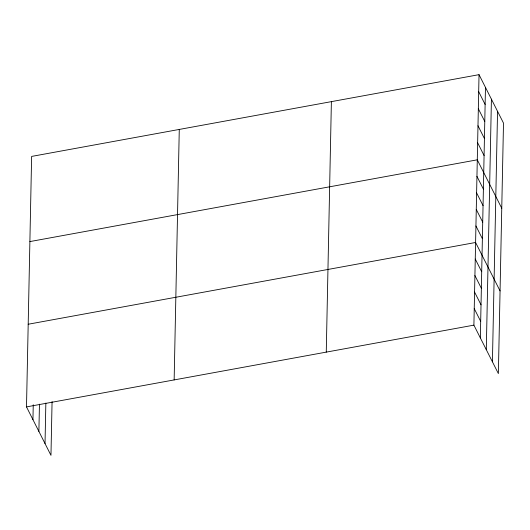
<?xml version="1.0" encoding="UTF-8"?>
<svg xmlns="http://www.w3.org/2000/svg" width="530" height="530" viewBox="0 0 530 530"><rect width="100%" height="100%" fill="white"/><g stroke="black" fill="none" stroke-linecap="round" stroke-linejoin="round"><path stroke-width="0.79" d="M52.072 401.614L50.966 455.343L26.5 406.901L31.628 156.416L479.034 74.657L503.5 123.099L498.372 373.584L473.899 325.142L479.034 74.657M32.946 419.654L33.251 404.774M38.889 431.433L39.452 404.151M45.023 443.564L45.852 403.058M174.145 379.917L179.273 129.439M326.261 352.125L331.389 101.641M480.346 337.901L485.473 87.417M486.295 349.674L491.423 99.189M492.423 361.805L497.551 111.326M29.885 241.581L477.285 159.822L501.758 208.263M28.189 324.241L475.595 242.482L500.062 290.924M26.5 406.901L473.899 325.142M478.683 91.69L485.122 104.45M478.332 108.723L484.778 121.483M477.987 125.756L484.427 138.516M477.636 142.789L484.082 155.548M476.947 176.357L483.393 189.111M476.609 192.887L483.055 205.647M476.271 209.423L482.717 222.176M475.933 225.952L482.38 238.705M475.258 259.018L481.697 271.771M474.92 275.547L481.359 288.3M474.582 292.076L481.021 304.836M474.237 308.612L480.683 321.365"/></g></svg>
